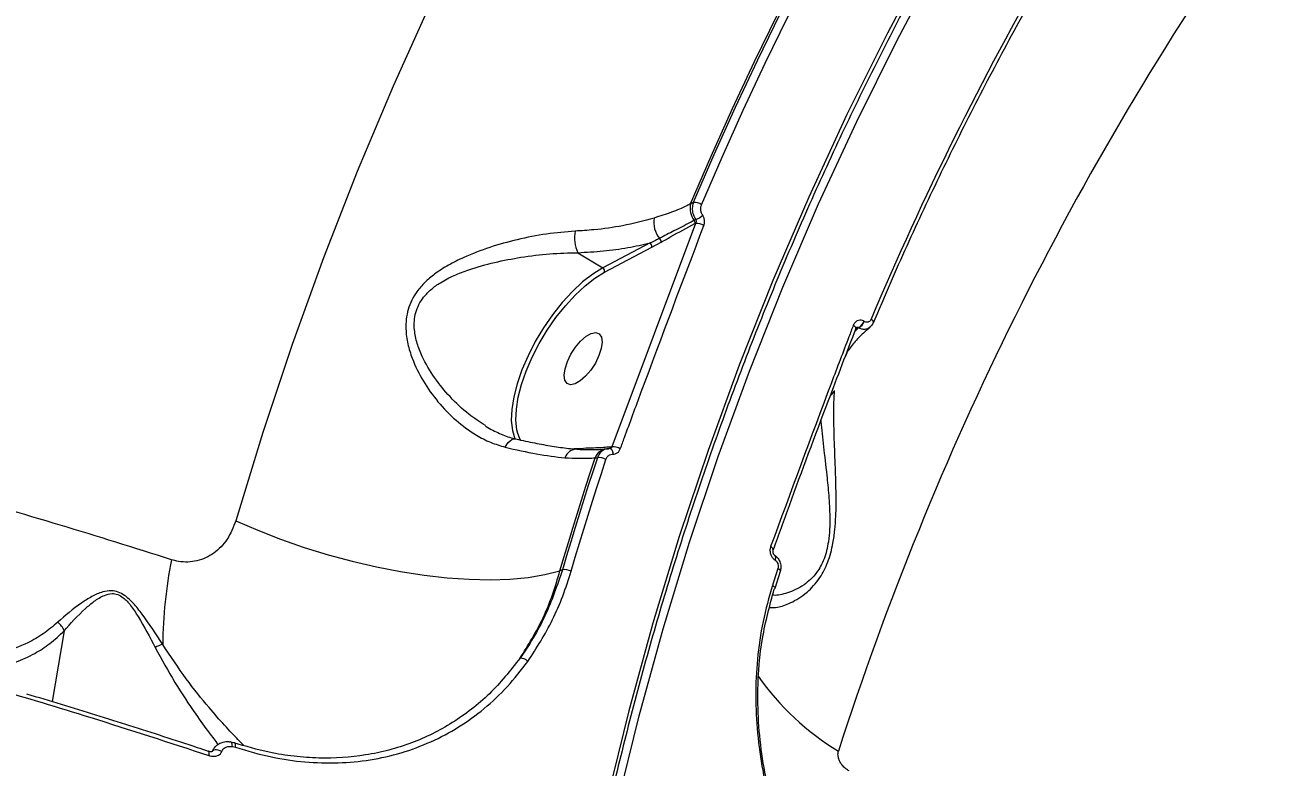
# Model space of a CAD drawing. Header units: millimetres. Extents: x -6028 to 5958, y -6064 to 4137.
# Drawn here: x 295.3 to 485.2, y -370.7 to -257.8 of the extents above; entities that cross this region are included whole.
import ezdxf

# ---------------------------------------------------------------- set-up
doc = ezdxf.new("R2010")
doc.units = ezdxf.units.MM
for name, color, linetype in [('DIKOM_ОБЪЕКТ', 7, 'Continuous'), ('DIKOM_РАЗМЕР_ЗОНА', 7, 'Continuous'), ('DIKOM_РАЗМЕР_ОБЪЕКТА', 7, 'Continuous')]:
    doc.layers.add(name, color=color, linetype=linetype)
doc.styles.add('style1', font='arial.ttf', dxfattribs={"width": 0.8})
doc.dimstyles.new('1-50', dxfattribs={"dimtxt": 300, "dimasz": 200, "dimexe": 100, "dimexo": 0, "dimgap": 100, "dimtad": 1, "dimtxsty": 'style1', "dimcen": 200, "dimclrd": 7, "dimclre": 7, "dimclrt": 7, "dimadec": 1, "dimazin": 2, "dimtfac": 1, "dimtmove": 0, "dimatfit": 2, "dimfxl": 0, "dimlwd": 25, "dimlwe": 18, "dimarcsym": 0})

# ---------------------------------------------------------------- blocks, each defined once
blk = doc.blocks.new('*D9')
at = {"layer": 'Defpoints', "color": 0, "transparency": 16777216}
for p in [(-6027.56, 1459.58), (4556.58, 1382.7), (4556.58, -5964.37)]:
    blk.add_point(p, dxfattribs=at)
at = {"layer": 'DIKOM_РАЗМЕР_ЗОНА', "color": 7, "lineweight": 18, "transparency": 16777216}
for p, q in [((-6027.56, 1459.58), (-6027.56, -6064.37)), ((4556.58, 1382.7), (4556.58, -6064.37))]:
    blk.add_line(p, q, dxfattribs=at)
at = {"layer": 'DIKOM_РАЗМЕР_ЗОНА', "color": 7, "lineweight": 25, "transparency": 16777216}
blk.add_line((-5827.56, -5964.37), (4356.58, -5964.37), dxfattribs=at)
at = {"layer": 'DIKOM_РАЗМЕР_ЗОНА', "color": 7, "transparency": 16777216}
for points in [[(-5827.56, -5931.03), (-5827.56, -5997.7), (-6027.56, -5964.37)], [(4356.58, -5931.03), (4356.58, -5997.7), (4556.58, -5964.37)]]:
    blk.add_solid(points, dxfattribs=at)
at = {"layer": 'DIKOM_РАЗМЕР_ЗОНА', "color": 7, "transparency": 16777216, "insert": (157.08, -5711.2), "char_height": 300, "attachment_point": 5, "style": 'style1'}
blk.add_mtext('10600', dxfattribs=at)
blk = doc.blocks.new('*D11')
at = {"layer": 'Defpoints', "color": 0, "transparency": 16777216}
for p in [(259.43, 2965.58), (1920.55, -3002.33), (4022.59, -3002.33)]:
    blk.add_point(p, dxfattribs=at)
at = {"layer": 'DIKOM_РАЗМЕР_ОБЪЕКТА', "color": 7, "lineweight": 18, "transparency": 16777216}
for p, q in [((259.43, 2965.58), (4122.59, 2965.58)), ((1920.55, -3002.33), (4122.59, -3002.33))]:
    blk.add_line(p, q, dxfattribs=at)
at = {"layer": 'DIKOM_РАЗМЕР_ОБЪЕКТА', "color": 7, "lineweight": 25, "transparency": 16777216}
blk.add_line((4022.59, 2765.58), (4022.59, -2802.33), dxfattribs=at)
at = {"layer": 'DIKOM_РАЗМЕР_ОБЪЕКТА', "color": 7, "transparency": 16777216}
for points in [[(3989.25, 2765.58), (4055.92, 2765.58), (4022.59, 2965.58)], [(3989.25, -2802.33), (4055.92, -2802.33), (4022.59, -3002.33)]]:
    blk.add_solid(points, dxfattribs=at)
at = {"layer": 'DIKOM_РАЗМЕР_ОБЪЕКТА', "color": 7, "transparency": 16777216, "insert": (3769.41, -24.42), "char_height": 300, "attachment_point": 5, "rotation": 90, "style": 'style1'}
blk.add_mtext('6000', dxfattribs=at)
blk = doc.blocks.new('*D12')
at = {"layer": 'Defpoints', "color": 0, "transparency": 16777216}
for p in [(3056.58, 1987.9), (-4027.97, 676.5), (3056.58, -3714.77)]:
    blk.add_point(p, dxfattribs=at)
at = {"layer": 'DIKOM_РАЗМЕР_ОБЪЕКТА', "color": 7, "lineweight": 18, "transparency": 16777216}
for p, q in [((3056.58, 1987.9), (3056.58, -3814.77)), ((-4027.97, 676.5), (-4027.97, -3814.77))]:
    blk.add_line(p, q, dxfattribs=at)
at = {"layer": 'DIKOM_РАЗМЕР_ОБЪЕКТА', "color": 7, "lineweight": 25, "transparency": 16777216}
blk.add_line((-3827.97, -3714.77), (2856.58, -3714.77), dxfattribs=at)
at = {"layer": 'DIKOM_РАЗМЕР_ОБЪЕКТА', "color": 7, "transparency": 16777216}
for points in [[(-3827.97, -3681.44), (-3827.97, -3748.11), (-4027.97, -3714.77)], [(2856.58, -3681.44), (2856.58, -3748.11), (3056.58, -3714.77)]]:
    blk.add_solid(points, dxfattribs=at)
at = {"layer": 'DIKOM_РАЗМЕР_ОБЪЕКТА', "color": 7, "transparency": 16777216, "insert": (20, -3461.6), "char_height": 300, "attachment_point": 5, "style": 'style1'}
blk.add_mtext('7100', dxfattribs=at)

msp = doc.modelspace()

# ---------------------------------------------------------------- linework, layer by layer
at = {"layer": 'DIKOM_ОБЪЕКТ', "color": 7, "linetype": 'Continuous', "lineweight": 15}
for p, q in [((397.024, -284.812), (396.61, -285.026)), ((397.355, -288.001), (384.625, -322.021)), ((397.278, -288.042), (397.355, -288.001)), ((379.454, -292.459), (383.249, -294.784)), ((390.443, -290.984), (383.249, -294.784)), ((383.531, -295.43), (390.725, -291.63)), ((390.725, -291.63), (392.12, -290.862)), ((421.719, -304.084), (422.204, -303.853)), ((422.204, -303.853), (422.224, -303.866)), ((423.029, -302.923), (423.008, -302.91)), ((424.427, -303.08), (424.434, -303.065)), ((422.224, -303.866), (421.565, -304.487)), ((421.736, -303.989), (421.74, -303.976)), ((379.182, -322.293), (378.92, -322.313)), ((380.34, -322.242), (379.182, -322.293)), ((383.843, -322.303), (384.109, -322.283)), ((384.313, -322.279), (384.109, -322.286)), ((384.625, -322.021), (384.439, -322.035)), ((382.083, -323.686), (382.424, -323.661)), ((409.147, -337.673), (409.152, -337.657)), ((409.385, -338.512), (409.405, -338.524)), ((409.439, -339.217), (409.459, -339.229)), ((377.114, -340.714), (376.736, -340.857)), ((410.266, -340.973), (409.433, -343.543)), ((301.3, -350.017), (299.46, -360.748)), ((326.887, -367.608), (327.348, -367.715))]:
    msp.add_line(p, q, dxfattribs=at)
at = {"layer": 'DIKOM_ОБЪЕКТ', "color": 7, "linetype": 'Continuous', "lineweight": 15, "flags": 128}
for points in [[(506.203, -145.236), (496.837, -155.663), (487.767, -166.321), (479, -177.204), (470.542, -188.303), (462.397, -199.612), (454.571, -211.123), (447.07, -222.828), (439.897, -234.721), (433.059, -246.793), (426.559, -259.036), (420.402, -271.442), (414.591, -284.004), (409.131, -296.712), (404.025, -309.559), (399.277, -322.536), (394.889, -335.635), (390.864, -348.847), (387.206, -362.163), (383.916, -375.575), (380.997, -389.074), (378.45, -402.651)], [(380.064, -403.324), (382.603, -389.788), (385.514, -376.329), (388.794, -362.958), (392.442, -349.682), (396.454, -336.51), (400.829, -323.45), (405.563, -310.512), (410.654, -297.704), (416.097, -285.033), (421.89, -272.51), (428.029, -260.141), (434.509, -247.934), (441.327, -235.899), (448.478, -224.042), (455.957, -212.371), (463.759, -200.895), (471.879, -189.62), (480.312, -178.554), (489.053, -167.705), (498.095, -157.079), (507.433, -146.683)], [(414.815, -157.126), (406.535, -168.655), (398.552, -180.373), (390.871, -192.273), (383.497, -204.348), (376.433, -216.592), (369.683, -228.999), (363.252, -241.561), (357.141, -254.271), (351.355, -267.122), (345.898, -280.109), (340.771, -293.222), (335.978, -306.455), (331.522, -319.802), (327.404, -333.253)], [(396.61, -285.026), (399.747, -277.752), (402.996, -270.524), (406.356, -263.345), (409.827, -256.214), (413.408, -249.135), (417.098, -242.108), (420.897, -235.135), (424.804, -228.216)], [(425.077, -228.288), (421.191, -235.172), (417.413, -242.111), (413.741, -249.103), (410.179, -256.147), (406.725, -263.242), (403.38, -270.385), (400.147, -277.576), (397.024, -284.812)], [(398.294, -285.166), (401.41, -277.946), (404.636, -270.771), (407.973, -263.644), (411.419, -256.565), (414.974, -249.537), (418.637, -242.56), (422.407, -235.637), (426.284, -228.768)], [(383.249, -294.784), (381.736, -295.712), (380.183, -296.917), (378.623, -298.372), (377.09, -300.046), (375.618, -301.901), (374.24, -303.897), (372.986, -305.992), (371.882, -308.137), (370.953, -310.287), (370.22, -312.395), (369.699, -314.414), (369.4, -316.3), (369.331, -318.012), (369.493, -319.513), (369.882, -320.769), (369.92, -320.851)], [(370.324, -319.952), (370.192, -319.41), (370.035, -317.955), (370.102, -316.295), (370.392, -314.466), (370.897, -312.508), (371.608, -310.464), (372.509, -308.379), (373.579, -306.298), (374.795, -304.268), (376.132, -302.332), (377.559, -300.533), (379.045, -298.91), (380.558, -297.499), (382.064, -296.33), (383.531, -295.43)], [(421.74, -303.976), (421.745, -303.953), (421.735, -303.878), (421.69, -303.794), (421.614, -303.703), (421.507, -303.61), (421.374, -303.517)], [(424.434, -303.065), (424.439, -303.049), (424.443, -302.984), (424.42, -302.91), (424.371, -302.83), (424.297, -302.745), (424.202, -302.658), (424.087, -302.572)], [(382.67, -308.129), (382.127, -309.258), (381.433, -310.333), (380.644, -311.266), (379.825, -311.982), (379.041, -312.422), (378.357, -312.551), (377.827, -312.359), (377.494, -311.861), (377.386, -311.097), (377.512, -310.129), (377.86, -309.037), (378.403, -307.907), (379.097, -306.832), (379.885, -305.899), (380.704, -305.184), (381.488, -304.744), (382.172, -304.614), (382.702, -304.807), (383.035, -305.305), (383.143, -306.069), (383.018, -307.036), (382.67, -308.129)], [(368.423, -322.061), (368.634, -321.672), (368.876, -321.34), (369.139, -321.077), (369.414, -320.892), (369.691, -320.793), (369.959, -320.782), (370.029, -320.795)], [(370.801, -321.077), (370.57, -320.628), (370.324, -319.952)], [(384.83, -323.103), (384.81, -322.931), (384.774, -322.769), (384.723, -322.624), (384.658, -322.5), (384.583, -322.401), (384.498, -322.329), (384.407, -322.288), (384.313, -322.279)], [(376.736, -340.857), (377.371, -338.701), (378.016, -336.548), (378.67, -334.397), (379.334, -332.249), (380.007, -330.104), (380.69, -327.962), (381.382, -325.822), (382.083, -323.686)], [(382.424, -323.661), (381.728, -325.783), (381.041, -327.907), (380.363, -330.035), (379.695, -332.165), (379.036, -334.298), (378.386, -336.434), (377.745, -338.573), (377.114, -340.714)], [(378.428, -340.943), (379.058, -338.807), (379.697, -336.673), (380.346, -334.542), (381.003, -332.413), (381.67, -330.288), (382.346, -328.165), (383.032, -326.045), (383.726, -323.928)], [(327.404, -333.253), (330.75, -334.704), (334.228, -336.058), (337.808, -337.303), (341.455, -338.428), (345.138, -339.422), (348.822, -340.276), (352.474, -340.983), (356.061, -341.536), (359.549, -341.93), (362.908, -342.161), (366.105, -342.227), (369.114, -342.129), (371.905, -341.866), (374.453, -341.441), (376.736, -340.857)], [(409.152, -337.657), (409.155, -337.637), (409.147, -337.557), (409.104, -337.469), (409.029, -337.375), (408.923, -337.28), (408.791, -337.187)], [(409.379, -338.508), (409.416, -338.536), (409.468, -338.603), (409.501, -338.693), (409.515, -338.803), (409.509, -338.929), (409.483, -339.069), (409.439, -339.217)], [(409.405, -338.524), (409.436, -338.548), (409.488, -338.616), (409.521, -338.706), (409.535, -338.815), (409.529, -338.942), (409.504, -339.081), (409.459, -339.229)], [(410.266, -340.973), (410.268, -340.967), (410.271, -340.903), (410.247, -340.832), (410.196, -340.756), (410.12, -340.677), (410.022, -340.598), (409.903, -340.521)], [(409.069, -343.094), (409.188, -343.17), (409.287, -343.249), (409.363, -343.327), (409.413, -343.403), (409.437, -343.474), (409.434, -343.538), (409.433, -343.544)], [(409.433, -343.544), (409.404, -343.594), (409.348, -343.64)], [(323.317, -368.972), (323.34, -368.797), (323.346, -368.639), (323.333, -368.505), (323.304, -368.399), (323.258, -368.325), (323.197, -368.287), (323.193, -368.286)], [(325.268, -368.361), (325.012, -368.245), (324.742, -368.161), (324.479, -368.114), (324.245, -368.108), (324.058, -368.143), (323.934, -368.218), (323.891, -368.285)], [(326.887, -367.608), (326.876, -367.416), (326.846, -367.244), (326.799, -367.098), (326.737, -366.986), (326.663, -366.912), (326.579, -366.878), (326.579, -366.878)], [(327.228, -367.028), (327.176, -367.019), (327.143, -367.024)], [(327.348, -367.715), (327.369, -367.549), (327.375, -367.398), (327.364, -367.268), (327.338, -367.161), (327.297, -367.083), (327.242, -367.035), (327.228, -367.028)]]:
    msp.add_lwpolyline(points, dxfattribs=at)
at = {"layer": 'DIKOM_ОБЪЕКТ', "color": 7, "linetype": 'Continuous', "lineweight": 15}
for centre, radius, start, end in [((874.602, -514.86), 478.489, 145.04263, 162.1675), ((877.322, -493.773), 491.915, 150.08307, 157.12708), ((397.15, -286.813), 2.005, 55.23076, 93.61571), ((399.572, -285.702), 3.038, 167.14857, 217.50132), ((395.566, -283.299), 4.516, 294.04305, 309.81735), ((394.662, -287.881), 3.656, 168.97137, 220.71559), ((396.679, -287.925), 0.61, 348.91982, 37.71428), ((397.512, -290.084), 2.089, 57.31221, 94.32021), ((384.056, -290.227), 5.114, 168.19053, 205.86889), ((391.489, -290.763), 0.638, 351.08415, 51.11575), ((390.108, -291.515), 0.628, 349.44842, 57.72917), ((382.913, -295.315), 0.629, 349.45732, 57.7148), ((421.35, -302.31), 1.764, 298.97733, 340.12019), ((421.37, -302.324), 1.763, 298.97167, 340.12585), ((416.945, -312.726), 1.722, 303.39932, 335.5524), ((379.317, -324.266), 1.906, 88.93539, 162.19327), ((384.064, -324.395), 2.104, 96.01448, 160.31936), ((384.042, -321.873), 0.429, 280.00174, 337.83453), ((384.856, -323.982), 1.975, 57.36822, 96.70845), ((382.686, -325.689), 2.045, 59.43135, 97.37317), ((388.816, -352.922), 72.53, 169.07281, 179.31856), ((377.436, -342.752), 2.063, 61.24103, 98.96781), ((870.554, -491.237), 484.679, 161.88288, 162.20262), ((317.775, -357.333), 5.478, 105.71499, 118.83969), ((370.785, -355.577), 1.399, 40.71472, 95.42719), ((440.836, -332.841), 41.615, 215.33592, 238.51687)]:
    msp.add_arc(centre, radius, start, end, dxfattribs=at)
for points, knots in [([(506.478, -145.914), (504.967, -147.565), (500.582, -152.354), (493.509, -160.431), (485.343, -170.205), (477.433, -180.165), (469.779, -190.303), (462.387, -200.615), (455.259, -211.094), (448.4, -221.735), (441.814, -232.532), (435.504, -243.479), (429.474, -254.571), (423.727, -265.8), (418.266, -277.162), (413.093, -288.65), (408.213, -300.257), (403.627, -311.977), (399.339, -323.805), (395.349, -335.733), (391.661, -347.755), (388.277, -359.865), (385.197, -372.055), (382.428, -384.321), (380.353, -394.659), (379.243, -400.915), (378.865, -403.043)], [0, 0, 0, 0, 0.0228187, 0.0662171, 0.1096161, 0.1530152, 0.1964146, 0.2398145, 0.2832143, 0.3266142, 0.3700144, 0.4134146, 0.4568151, 0.5002155, 0.5436165, 0.5870172, 0.6304184, 0.6738195, 0.7172205, 0.7606216, 0.8040231, 0.8474243, 0.8908257, 0.934227, 0.9776282, 1, 1, 1, 1]), ([(485.242, -241.353), (488.541, -245.976), (495.139, -255.222), (504.375, -268.966), (513.097, -282.586), (521.517, -296.508), (529.519, -310.626), (536.991, -324.856), (543.714, -338.823), (549.631, -352.463), (554.7, -365.713), (558.763, -378.143), (561.861, -389.74), (564.055, -400.514), (565.412, -410.762), (565.893, -420.424), (565.466, -429.44), (564.142, -437.817), (561.759, -445.368), (559.645, -450.376), (558.056, -452.556), (557.897, -452.774)], [0, 0, 0, 0, 0.0504131, 0.1008262, 0.1517409, 0.2026558, 0.2589411, 0.3152695, 0.3715542, 0.4294982, 0.4874897, 0.5454329, 0.5999471, 0.6545024, 0.7090161, 0.7651036, 0.8212361, 0.8773229, 0.9354381, 0.9935542, 1, 1, 1, 1]), ([(451.273, -248.987), (450.191, -250.884), (447.053, -256.39), (442.071, -265.616), (436.422, -276.704), (431.066, -287.927), (427.122, -296.738), (424.968, -301.807), (424.433, -303.066)], [0, 0, 0, 0, 0.1082666, 0.314193, 0.520123, 0.7260543, 0.9319863, 1, 1, 1, 1]), ([(397.024, -284.812), (396.995, -284.9), (396.887, -285.229), (396.839, -285.866), (396.99, -286.699), (397.267, -287.181), (397.406, -287.423)], [0, 0, 0, 0, 0.1092248, 0.4079397, 0.703116, 1, 1, 1, 1]), ([(396.61, -285.026), (396.427, -285.121), (395.499, -285.602), (393.725, -286.343), (391.959, -286.902), (391.073, -287.182)], [0, 0, 0, 0, 0.108898, 0.5528017, 1, 1, 1, 1]), ([(398.458, -286.767), (398.378, -286.62), (398.218, -286.326), (398.147, -285.816), (398.196, -285.424), (398.273, -285.221), (398.294, -285.166)], [0, 0, 0, 0, 0.2954401, 0.5903698, 0.8901493, 1, 1, 1, 1]), ([(398.64, -288.326), (398.654, -288.286), (398.722, -288.096), (398.769, -287.721), (398.698, -287.209), (398.538, -286.915), (398.458, -286.767)], [0, 0, 0, 0, 0.0810093, 0.390821, 0.6951436, 1, 1, 1, 1]), ([(391.073, -287.182), (389.501, -287.607), (386.624, -288.387), (382.497, -288.961), (380.01, -289.12), (379.05, -289.181)], [0, 0, 0, 0, 0.4251211, 0.7780776, 1, 1, 1, 1]), ([(385.92, -322.319), (386.132, -321.74), (387.191, -318.845), (391.352, -307.536), (395.437, -296.768), (398.64, -288.326)], [0, 0, 0, 0, 0.0512261, 0.2561279, 1, 1, 1, 1]), ([(397.162, -287.551), (396.959, -287.658), (395.945, -288.191), (394.204, -289.086), (392.625, -289.891), (391.89, -290.266)], [0, 0, 0, 0, 0.117878, 0.5894677, 1, 1, 1, 1]), ([(392.12, -290.862), (392.623, -290.579), (394.35, -289.606), (396.063, -288.691), (397.278, -288.042)], [0, 0, 0, 0, 0.2911835, 1, 1, 1, 1]), ([(397.406, -287.423), (397.366, -287.444), (397.285, -287.486), (397.204, -287.529), (397.162, -287.551)], [0, 0, 0, 0, 0.48793911, 1, 1, 1, 1]), ([(397.406, -287.423), (397.426, -287.476), (397.468, -287.586), (397.453, -287.774), (397.405, -287.913), (397.364, -287.986), (397.355, -288.001)], [0, 0, 0, 0, 0.2865249, 0.589776, 0.9136848, 1, 1, 1, 1]), ([(379.05, -289.181), (377.608, -289.298), (374.722, -289.531), (370.309, -290.422), (366.057, -291.593), (362.565, -292.917), (359.764, -294.306), (357.785, -295.568), (356.168, -296.933), (354.662, -298.652), (353.47, -301.049), (353.181, -303.84), (353.535, -306.352), (354.366, -309.055), (355.865, -312.07), (358.151, -315.248), (360.865, -318.048), (363.608, -320.056), (366.153, -321.384), (367.666, -321.835), (368.423, -322.061)], [0, 0, 0, 0, 0.0754479, 0.151029, 0.2213856, 0.2917232, 0.3346569, 0.3775435, 0.4104249, 0.4432564, 0.4962468, 0.5490793, 0.5889867, 0.6289719, 0.6969438, 0.7650082, 0.836349, 0.9076295, 0.953828, 1, 1, 1, 1]), ([(391.89, -290.266), (391.678, -290.375), (391.195, -290.622), (390.713, -290.854), (390.443, -290.984)], [0, 0, 0, 0, 0.4403337, 1, 1, 1, 1]), ([(317.601, -339.173), (311.985, -337.403), (300.746, -333.862), (283.418, -328.869), (265.802, -324.126), (247.666, -319.608), (229.039, -315.335), (209.953, -311.332), (190.713, -307.666), (170.813, -304.255), (150.293, -301.146), (129.209, -298.385), (107.985, -296.046), (86.691, -294.154), (65.401, -292.73), (44.609, -291.806), (24.375, -291.374), (4.744, -291.412), (-14.627, -291.922), (-33.659, -292.923), (-52.274, -294.425), (-70.048, -296.393), (-86.939, -298.808), (-102.929, -301.644), (-118.291, -304.948), (-132.945, -308.729), (-146.821, -312.987), (-158.769, -317.322), (-168.985, -321.619), (-177.703, -325.792), (-185.802, -330.21), (-193.21, -334.868), (-199.103, -339.037), (-202.237, -341.73), (-203.395, -342.725)], [0, 0, 0, 0, 0.0295642, 0.0591639, 0.0887634, 0.1183277, 0.1491042, 0.1799209, 0.2107373, 0.2415138, 0.2749769, 0.3084656, 0.3419286, 0.3763689, 0.4108376, 0.445278, 0.4786302, 0.5120083, 0.5453605, 0.5796859, 0.6140396, 0.6483649, 0.6816381, 0.7149368, 0.7482098, 0.7824526, 0.8167234, 0.8509663, 0.8775442, 0.9041221, 0.9309122, 0.9577022, 0.9843673, 1, 1, 1, 1]), ([(365.395, -318.766), (364.539, -318.216), (362.613, -316.979), (360.015, -314.481), (357.582, -311.538), (355.94, -308.757), (354.961, -306.272), (354.476, -304.014), (354.614, -301.506), (355.713, -299.412), (357.138, -297.988), (358.699, -296.878), (360.613, -295.89), (363.352, -294.837), (366.759, -293.884), (370.911, -293.103), (375.214, -292.56), (378.041, -292.492), (379.454, -292.459)], [0, 0, 0, 0, 0.06570411, 0.14782639, 0.22492331, 0.30189173, 0.34546066, 0.38890803, 0.44431687, 0.49944617, 0.53459054, 0.56982414, 0.61752582, 0.66529961, 0.74569084, 0.82611604, 0.91312768, 1, 1, 1, 1]), ([(379.454, -292.459), (380.759, -292.387), (383.383, -292.243), (387.065, -291.744), (389.333, -291.233), (390.443, -290.984)], [0, 0, 0, 0, 0.3357599, 0.6747562, 1, 1, 1, 1]), ([(421.374, -303.517), (421.151, -304.099), (420.035, -307.009), (415.748, -318.256), (411.844, -328.88), (408.791, -337.187)], [0, 0, 0, 0, 0.051711, 0.258552, 1, 1, 1, 1]), ([(423.953, -303.818), (423.592, -304.103), (422.66, -304.842), (421.48, -306.153), (420.57, -307.333), (420.22, -308.048), (420.14, -308.212)], [0, 0, 0, 0, 0.2138464, 0.5529364, 0.8976691, 1, 1, 1, 1]), ([(423.008, -302.91), (422.927, -302.865), (422.717, -302.748), (422.344, -302.7), (421.938, -302.813), (421.586, -303.089), (421.445, -303.374), (421.374, -303.517)], [0, 0, 0, 0, 0.1342364, 0.3469785, 0.5632241, 0.7817333, 1, 1, 1, 1]), ([(421.822, -303.85), (421.823, -303.848), (421.824, -303.844), (421.754, -303.928), (421.724, -304.029), (421.71, -304.076)], [0, 0, 0, 0, 0.38795251, 0.71615024, 1, 1, 1, 1]), ([(421.843, -303.837), (421.888, -303.819), (421.982, -303.782), (422.112, -303.798), (422.178, -303.838), (422.204, -303.853)], [0, 0, 0, 0, 0.3686854, 0.7564164, 1, 1, 1, 1]), ([(422.224, -303.866), (422.395, -303.944), (422.755, -304.106), (423.242, -304.094), (423.641, -303.978), (423.813, -303.828), (423.902, -303.752)], [0, 0, 0, 0, 0.2910888, 0.6123576, 0.8021465, 1, 1, 1, 1]), ([(424.087, -302.572), (424.086, -302.573), (424.045, -302.668), (423.938, -302.838), (423.743, -302.984), (423.518, -303.056), (423.278, -303.054), (423.109, -302.965), (423.029, -302.923)], [0, 0, 0, 0, 0.004333, 0.2197677, 0.4355312, 0.5681535, 0.7938152, 1, 1, 1, 1]), ([(424.423, -303.061), (424.337, -303.25), (424.207, -303.538), (423.955, -303.713), (423.868, -303.773)], [0, 0, 0, 0, 0.656938, 1, 1, 1, 1]), ([(421.758, -303.981), (420.337, -307.683), (416.879, -316.692), (412.692, -327.92), (409.979, -335.428), (409.171, -337.663)], [0, 0, 0, 0, 0.328775, 0.8001445, 1, 1, 1, 1]), ([(408.677, -346.455), (409.049, -346.458), (409.931, -346.465), (411.501, -345.924), (413.059, -345.086), (414.245, -344.222), (415.344, -343.158), (416.462, -341.733), (417.571, -339.597), (418.264, -336.995), (418.589, -334.613), (418.758, -332.079), (418.771, -329.093), (418.655, -325.295), (418.481, -321.233), (418.398, -317.755), (418.419, -315.163), (418.482, -314.016), (418.513, -313.439)], [0, 0, 0, 0, 0.0674479, 0.160061, 0.2104947, 0.2615706, 0.3008537, 0.3409792, 0.3996897, 0.4585367, 0.4976422, 0.5377786, 0.605388, 0.674695, 0.7748391, 0.8779568, 0.9385585, 1, 1, 1, 1]), ([(365.372, -318.801), (365.414, -318.831), (366.107, -319.316), (367.515, -319.958), (369.034, -320.59), (369.869, -320.737), (370.02, -320.764)], [0, 0, 0, 0, 0.0288342, 0.477594, 0.9057406, 1, 1, 1, 1]), ([(416.426, -318.001), (416.432, -318.073), (416.527, -319.24), (416.833, -321.968), (417.28, -325.754), (417.646, -329.381), (417.813, -332.153), (417.784, -334.544), (417.588, -336.729), (417.002, -339.131), (415.955, -341.014), (414.87, -342.222), (413.78, -343.095), (412.576, -343.775), (411.002, -344.36), (409.788, -344.648), (409.174, -344.59), (409.122, -344.585)], [0, 0, 0, 0, 0.0081757, 0.1332363, 0.2615753, 0.3445767, 0.4291934, 0.47557, 0.5230884, 0.5909835, 0.6587823, 0.7052128, 0.7529982, 0.8145226, 0.8769471, 0.9895803, 1, 1, 1, 1]), ([(370.03, -320.793), (370.159, -320.824), (371.266, -321.091), (373.257, -321.504), (375.902, -321.964), (377.926, -322.239), (378.998, -322.322), (379.328, -322.347)], [0, 0, 0, 0, 0.03707168, 0.31718978, 0.59697581, 0.87598056, 1, 1, 1, 1]), ([(368.423, -322.061), (370.046, -322.433), (373.331, -323.187), (376.101, -323.516), (377.502, -323.683)], [0, 0, 0, 0, 0.4942345, 1, 1, 1, 1]), ([(379.351, -322.359), (379.996, -322.393), (381.41, -322.469), (382.953, -322.371), (383.699, -322.311), (383.824, -322.301)], [0, 0, 0, 0, 0.4115261, 0.9012337, 1, 1, 1, 1]), ([(384.439, -322.035), (384.073, -322.062), (382.693, -322.162), (381.337, -322.208), (380.34, -322.242)], [0, 0, 0, 0, 0.2646842, 1, 1, 1, 1]), ([(384.109, -322.286), (384.088, -322.287), (383.828, -322.294), (383.349, -322.471), (382.762, -322.941), (382.537, -323.421), (382.424, -323.661)], [0, 0, 0, 0, 0.0288048, 0.3517489, 0.6762453, 1, 1, 1, 1]), ([(384.625, -322.021), (384.61, -322.067), (384.581, -322.158), (384.483, -322.251), (384.395, -322.269), (384.352, -322.278)], [0, 0, 0, 0, 0.342038, 0.6767031, 1, 1, 1, 1]), ([(384.83, -323.103), (384.871, -323.104), (385.054, -323.105), (385.368, -323.011), (385.718, -322.74), (385.853, -322.46), (385.92, -322.319)], [0, 0, 0, 0, 0.0855885, 0.3893242, 0.6947931, 1, 1, 1, 1]), ([(377.502, -323.683), (378.946, -323.726), (380.584, -323.775), (381.925, -323.696), (382.083, -323.686)], [0, 0, 0, 0, 0.8821288, 1, 1, 1, 1]), ([(383.726, -323.928), (383.789, -323.785), (383.916, -323.499), (384.257, -323.215), (384.58, -323.105), (384.777, -323.104), (384.83, -323.103)], [0, 0, 0, 0, 0.29688033, 0.59404712, 0.88953191, 1, 1, 1, 1]), ([(378.45, -402.651), (374.731, -401.127), (364.638, -396.99), (347.546, -390.485), (327.048, -383.24), (305.918, -376.34), (284.271, -369.813), (262.2, -363.691), (239.774, -357.996), (217.022, -352.747), (193.988, -347.944), (170.747, -343.597), (147.407, -339.725), (124.077, -336.349), (100.83, -333.483), (77.706, -331.141), (54.742, -329.318), (32.008, -328.015), (9.608, -327.236), (-12.352, -326.986), (-33.8, -327.271), (-54.688, -328.102), (-74.993, -329.465), (-94.659, -331.352), (-113.593, -333.753), (-131.707, -336.658), (-148.936, -340.062), (-165.234, -343.97), (-180.592, -348.366), (-194.97, -353.23), (-208.304, -358.541), (-220.531, -364.273), (-231.08, -370.128), (-240.121, -376.036), (-247.828, -381.934), (-254.64, -388.112), (-260.53, -394.543), (-265.451, -401.166), (-269.389, -407.965), (-272.119, -414.186), (-273.293, -418.197), (-273.771, -419.832)], [0, 0, 0, 0, 0.0156529, 0.0424899, 0.0694117, 0.0963763, 0.1233412, 0.1502628, 0.1770999, 0.203937, 0.2308587, 0.2578234, 0.2847881, 0.3117098, 0.3385469, 0.365384, 0.3923057, 0.4192703, 0.4462351, 0.4731568, 0.4999939, 0.526831, 0.5537526, 0.5807174, 0.607682, 0.6346038, 0.6614408, 0.6882778, 0.7151994, 0.7421643, 0.7691288, 0.7960504, 0.8228877, 0.8459668, 0.8691684, 0.8923974, 0.9156265, 0.9388283, 0.9615881, 0.9843482, 1, 1, 1, 1]), ([(-266.937, -405.417), (-266.04, -403.899), (-263.595, -399.764), (-258.168, -393.264), (-250.752, -385.926), (-241.943, -378.895), (-232.011, -372.308), (-220.995, -366.181), (-208.985, -360.515), (-195.783, -355.218), (-181.385, -350.325), (-165.813, -345.864), (-149.408, -341.931), (-132.248, -338.529), (-114.423, -335.647), (-95.643, -333.238), (-75.932, -331.331), (-55.338, -329.945), (-34.562, -329.12), (-13.71, -328.825), (7.118, -329.017), (28.51, -329.694), (50.42, -330.875), (72.788, -332.566), (95.43, -334.76), (118.283, -337.461), (141.275, -340.661), (164.482, -344.377), (187.831, -348.619), (211.243, -353.384), (234.201, -358.569), (256.639, -364.143), (278.5, -370.073), (300.141, -376.454), (321.478, -383.284), (342.412, -390.554), (361.333, -397.628), (372.983, -402.379), (378.136, -404.481)], [0, 0, 0, 0, 0.0162447, 0.0442545, 0.0730775, 0.1019241, 0.1307473, 0.1587571, 0.1867882, 0.2147977, 0.2436209, 0.2724675, 0.3012907, 0.3293004, 0.3573315, 0.3853411, 0.4141644, 0.443011, 0.4718342, 0.4988352, 0.5258556, 0.5528568, 0.580584, 0.6083321, 0.6360593, 0.664069, 0.6921002, 0.7201099, 0.7489331, 0.7777799, 0.8066031, 0.8346129, 0.862644, 0.8906537, 0.9194769, 0.9483237, 0.9771469, 1, 1, 1, 1]), ([(92.31, -334.014), (95.133, -334.292), (105.628, -335.329), (123.962, -337.666), (147.229, -341.007), (170.515, -344.876), (193.7, -349.211), (216.679, -354.003), (237.943, -358.91), (257.5, -363.829), (275.403, -368.668), (293.026, -373.77), (310.527, -379.187), (327.862, -384.921), (344.973, -390.973), (361.669, -397.244), (372.373, -401.607), (377.723, -403.788)], [0, 0, 0, 0, 0.02834, 0.1053617, 0.1826263, 0.2600141, 0.3374023, 0.4146669, 0.4916883, 0.5540983, 0.6165731, 0.6790475, 0.7414576, 0.8060574, 0.8707288, 0.9354001, 1, 1, 1, 1]), ([(95.59, -334.243), (97.202, -334.413), (102.608, -334.983), (111.83, -336.08), (123.231, -337.53), (134.612, -339.102), (145.966, -340.787), (157.294, -342.587), (168.596, -344.501), (179.873, -346.53), (191.124, -348.672), (202.35, -350.93), (213.548, -353.301), (224.721, -355.787), (235.862, -358.386), (246.947, -361.093), (257.94, -363.899), (268.812, -366.798), (279.555, -369.786), (290.17, -372.864), (300.658, -376.031), (311.019, -379.288), (321.254, -382.635), (331.361, -386.071), (341.34, -389.597), (351.193, -393.212), (360.91, -396.918), (369.844, -400.44), (375.454, -402.758), (377.938, -403.785)], [0, 0, 0, 0, 0.0163134, 0.0547207, 0.0930132, 0.1311746, 0.1692353, 0.2072263, 0.2451778, 0.2831209, 0.3210825, 0.3590868, 0.3971642, 0.4353448, 0.4736597, 0.5120776, 0.5504253, 0.5886236, 0.6267139, 0.6647262, 0.7026912, 0.7406394, 0.7786006, 0.8165955, 0.8546545, 0.892808, 0.9310863, 0.9694976, 1, 1, 1, 1]), ([(327.404, -333.253), (327.021, -334.237), (326.264, -336.181), (324.158, -338.306), (321.579, -339.513), (319.263, -339.626), (317.962, -339.271), (317.601, -339.173)], [0, 0, 0, 0, 0.2385207, 0.4713283, 0.6968068, 0.9159858, 1, 1, 1, 1]), ([(408.791, -337.187), (408.749, -337.344), (408.665, -337.66), (408.719, -338.185), (408.901, -338.666), (409.162, -339.017), (409.362, -339.161), (409.439, -339.217)], [0, 0, 0, 0, 0.21826496, 0.43673879, 0.65301281, 0.86572382, 1, 1, 1, 1]), ([(409.149, -337.673), (409.145, -337.682), (409.125, -337.726), (409.105, -337.855), (409.113, -338.032), (409.157, -338.205), (409.23, -338.355), (409.318, -338.464), (409.362, -338.496), (409.384, -338.511)], [0, 0, 0, 0, 0.046966, 0.2317569, 0.3846445, 0.5399565, 0.694774, 0.8462474, 1, 1, 1, 1]), ([(409.403, -338.524), (409.404, -338.525), (409.614, -338.617), (409.947, -338.985), (410.298, -339.622), (410.422, -340.341), (410.297, -340.773), (410.241, -340.964)], [0, 0, 0, 0, 0.001874, 0.2522602, 0.5138731, 0.7854443, 1, 1, 1, 1]), ([(409.459, -339.229), (409.472, -339.238), (409.567, -339.299), (409.728, -339.455), (409.867, -339.703), (409.948, -339.978), (409.971, -340.25), (409.924, -340.437), (409.903, -340.521)], [0, 0, 0, 0, 0.0339662, 0.2522412, 0.4705017, 0.5979233, 0.8192718, 1, 1, 1, 1]), ([(377.114, -340.714), (376.296, -343.108), (375.057, -346.735), (372.721, -351.12), (371.342, -353.163), (370.652, -354.185)], [0, 0, 0, 0, 0.4928101, 0.7464046, 1, 1, 1, 1]), ([(370.652, -354.185), (371.898, -352.18), (373.784, -349.145), (375.648, -344.547), (376.373, -342.087), (376.736, -340.857)], [0, 0, 0, 0, 0.4927804, 0.7463904, 1, 1, 1, 1]), ([(371.845, -354.665), (373.173, -352.602), (375.185, -349.477), (377.215, -344.744), (378.024, -342.21), (378.428, -340.943)], [0, 0, 0, 0, 0.4927649, 0.746382, 1, 1, 1, 1]), ([(409.069, -343.094), (408.551, -344.91), (407.515, -348.543), (406.707, -354.21), (406.442, -359.906), (406.716, -365.572), (407.502, -371.24), (408.804, -376.84), (410.576, -382.304), (412.785, -387.568), (415.405, -392.558), (418.377, -397.222), (421.632, -401.485), (425.12, -405.277), (428.771, -408.63), (431.319, -410.446), (432.591, -411.353)], [0, 0, 0, 0, 0.0751078, 0.1502151, 0.2212823, 0.2925775, 0.3636449, 0.43477, 0.5061235, 0.5772484, 0.6483404, 0.7196586, 0.7907508, 0.8604291, 0.9303193, 1, 1, 1, 1]), ([(432.342, -410.618), (430.971, -409.635), (428.23, -407.669), (424.42, -404.067), (420.921, -400.097), (417.774, -395.809), (414.935, -391.166), (412.464, -386.209), (410.392, -381.008), (408.753, -375.625), (407.598, -370.12), (406.928, -364.564), (406.75, -358.184), (407.332, -351.058), (408.676, -346.112), (409.348, -343.64)], [0, 0, 0, 0, 0.0766094, 0.1532176, 0.2242326, 0.2954757, 0.3664902, 0.437488, 0.5087123, 0.5797106, 0.6506987, 0.721913, 0.792901, 0.8964507, 1, 1, 1, 1]), ([(316.291, -352.059), (315.293, -350.52), (313.911, -348.391), (311.93, -345.864), (310.687, -344.68), (309.52, -344.049), (308.356, -343.835), (306.951, -344.074), (305.447, -344.775), (303.019, -346.318), (301.464, -347.679), (300.32, -348.681)], [0, 0, 0, 0, 0.2311244, 0.3196811, 0.3914207, 0.4367129, 0.4822455, 0.5456884, 0.6388373, 0.7342099, 1, 1, 1, 1]), ([(301.3, -350.004), (301.301, -350.003), (302.255, -348.879), (303.713, -347.304), (305.839, -345.462), (307.171, -344.636), (308.421, -344.267), (309.458, -344.418), (310.48, -345.035), (311.525, -346.226), (313.183, -348.799), (314.311, -350.96), (315.133, -352.534)], [0, 0, 0, 0, 0.0003189, 0.2742212, 0.3691429, 0.4635477, 0.5235439, 0.5648659, 0.6061842, 0.6747272, 0.7630197, 1, 1, 1, 1]), ([(300.32, -348.681), (299.593, -349.296), (298.139, -350.526), (295.318, -352.121), (291.888, -353.431), (287.832, -354.201), (283.229, -354.377), (278.787, -353.998), (275.733, -353.179), (274.552, -352.862)], [0, 0, 0, 0, 0.0966694, 0.1933996, 0.3483993, 0.5039254, 0.6592343, 0.8682441, 1, 1, 1, 1]), ([(301.3, -350.004), (301.182, -349.759), (300.965, -349.308), (300.57, -348.888), (300.354, -348.709), (300.32, -348.681)], [0, 0, 0, 0, 0.4994494, 0.9205659, 1, 1, 1, 1]), ([(283.96, -356.268), (284.278, -356.3), (285.614, -356.433), (287.939, -356.211), (290.949, -355.743), (293.923, -354.853), (296.659, -353.589), (299.143, -352.018), (300.579, -350.686), (301.3, -350.017)], [0, 0, 0, 0, 0.0516574, 0.217109, 0.3825409, 0.551384, 0.7201668, 0.8594497, 1, 1, 1, 1]), ([(301.3, -350.017), (301.301, -350.015), (301.301, -350.012), (301.301, -350.007), (301.3, -350.005), (301.3, -350.004)], [0, 0, 0, 0, 0.3878026, 0.7832145, 1, 1, 1, 1]), ([(266.325, -351.936), (266.952, -352.104), (270.09, -352.944), (278.218, -355.166), (290.602, -358.703), (306.535, -363.498), (317.311, -367.013), (323.317, -368.972)], [0, 0, 0, 0, 0.03215697, 0.16079178, 0.4182825, 0.67577509, 1, 1, 1, 1]), ([(315.133, -352.534), (316.133, -354.344), (318.159, -358.01), (321.001, -362.27), (323.244, -365.376), (324.268, -366.713), (324.706, -367.285)], [0, 0, 0, 0, 0.3081626, 0.62426551, 0.83922168, 1, 1, 1, 1]), ([(328.637, -367.449), (328.345, -367.153), (327.537, -366.338), (325.72, -364.425), (323.072, -361.417), (319.811, -357.359), (317.477, -353.846), (316.291, -352.059)], [0, 0, 0, 0, 0.1039434, 0.2867173, 0.4746107, 0.7329034, 1, 1, 1, 1]), ([(370.652, -354.185), (369.164, -356.057), (366.908, -358.893), (363.299, -361.965), (359.455, -364.671), (355.233, -366.759), (350.736, -368.195), (346.083, -369.179), (341.227, -369.499), (336.28, -369.14), (331.95, -368.47), (328.894, -367.567), (327.101, -367.037)], [0, 0, 0, 0, 0.1468746, 0.2225137, 0.2981483, 0.4449886, 0.5206266, 0.596264, 0.7424207, 0.8177204, 0.8930202, 1, 1, 1, 1]), ([(327.348, -367.715), (329.181, -368.256), (332.707, -369.297), (337.947, -370.029), (342.978, -370.184), (347.894, -369.727), (352.63, -368.648), (357.14, -366.974), (361.371, -364.726), (365.257, -361.898), (368.811, -358.583), (370.835, -355.97), (371.845, -354.665)], [0, 0, 0, 0, 0.1070805, 0.2059722, 0.305182, 0.4040744, 0.503337, 0.6029167, 0.7021766, 0.8013468, 0.9008325, 1, 1, 1, 1]), ([(295.542, -359.575), (297.318, -360.103), (302.602, -361.675), (311.263, -364.4), (318.704, -366.781), (322.637, -368.109), (323.189, -368.296)], [0, 0, 0, 0, 0.1893894, 0.563625, 0.9386758, 1, 1, 1, 1]), ([(323.201, -368.269), (323.302, -368.303), (323.513, -368.376), (323.764, -368.351), (323.895, -368.286), (323.891, -368.288), (323.893, -368.273), (323.893, -368.267)], [0, 0, 0, 0, 0.2368229, 0.4997252, 0.6937341, 0.8744214, 1, 1, 1, 1]), ([(323.317, -368.972), (323.381, -368.991), (323.684, -369.084), (324.192, -369.123), (324.723, -368.974), (325.087, -368.717), (325.207, -368.48), (325.268, -368.361)], [0, 0, 0, 0, 0.0843771, 0.4026471, 0.6518104, 0.8255184, 1, 1, 1, 1]), ([(323.892, -368.287), (323.893, -368.283), (323.946, -368.033), (324.253, -367.615), (324.815, -367.144), (325.53, -366.89), (326.136, -366.807), (326.489, -366.885), (326.576, -366.904)], [0, 0, 0, 0, 0.0035308, 0.2273969, 0.4454486, 0.6705566, 0.9195964, 1, 1, 1, 1]), ([(325.268, -368.361), (325.33, -368.237), (325.455, -367.991), (325.839, -367.721), (326.327, -367.572), (326.71, -367.597), (326.887, -367.608)], [0, 0, 0, 0, 0.2096783, 0.4181637, 0.7298805, 1, 1, 1, 1]), ([(326.415, -366.861), (326.565, -366.875), (326.84, -366.899), (327.098, -367.01), (327.214, -367.06)], [0, 0, 0, 0, 0.5489146, 1, 1, 1, 1]), ([(420.74, -371.32), (420.561, -371.216), (420.187, -371.001), (419.731, -370.539), (419.39, -370.031), (419.162, -369.522), (419.049, -369.044), (419.031, -368.629), (419.079, -368.426), (419.102, -368.33)], [0, 0, 0, 0, 0.1943929, 0.4037051, 0.5539095, 0.6910217, 0.8350684, 0.9219155, 1, 1, 1, 1])]:
    msp.add_open_spline(points, degree=3, knots=knots, dxfattribs=at)

# ---------------------------------------------------------------- dimensions: what is measured, and where the dimension line sits
at = {"layer": 'DIKOM_РАЗМЕР_ЗОНА'}
dim = msp.add_linear_dim(base=(4556.575, -5964.368), p1=(-6027.562, 1459.576), p2=(4556.575, 1382.704), text='10600', dimstyle='1-50', dxfattribs=at)
dim.commit()
dim.dimension.update_dxf_attribs({"geometry": '*D9', "text_midpoint": (157.08, -5964.368), "dimtype": 160})
at = {"layer": 'DIKOM_РАЗМЕР_ОБЪЕКТА'}
dim = msp.add_linear_dim(base=(4022.586, -3002.33), p1=(259.433, 2965.575), p2=(1920.546, -3002.33), angle=90, text='6000', dimstyle='1-50', dxfattribs=at)
dim.commit()
dim.dimension.update_dxf_attribs({"geometry": '*D11', "text_midpoint": (4022.586, -24.423), "dimtype": 160})
dim = msp.add_linear_dim(base=(3056.575, -3714.774), p1=(-4027.972, 676.501), p2=(3056.575, 1987.897), text='7100', dimstyle='1-50', dxfattribs=at)
dim.commit()
dim.dimension.update_dxf_attribs({"geometry": '*D12', "text_midpoint": (20, -3714.774), "dimtype": 160})

doc.saveas('drawing.dxf')
